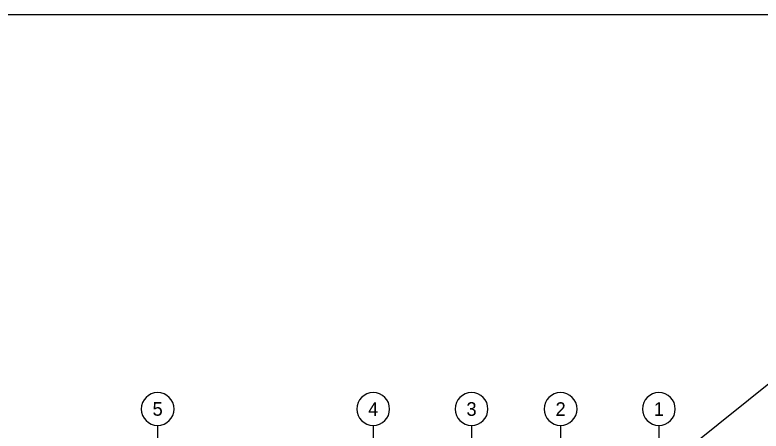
# Model space of a CAD drawing. Extents: x 185 to 567, y -69 to 170.
# Drawn here: x 259.35 to 277.74, y 78.56 to 88.82 of the extents above; entities that cross this region are included whole.
import ezdxf
from ezdxf.enums import TextEntityAlignment as Align

# ---------------------------------------------------------------- set-up
doc = ezdxf.new("R2010")
doc.units = 0
doc.header["$LTSCALE"] = 0.25
doc.header["$MEASUREMENT"] = 0
doc.linetypes.add('B4-PLANS$0$DASHDOT', pattern=[25.4, 12.7, -6.35, 0, -6.35])
doc.layers.get('0').update_dxf_attribs({"linetype": 'CONTINUOUS'})
doc.layers.get('Defpoints').update_dxf_attribs({"linetype": 'CONTINUOUS'})
for name, color, linetype in [('A-AX', 1, 'B4-PLANS$0$DASHDOT'), ('A-AXM', 4, 'CONTINUOUS'), ('A-WL', 7, 'CONTINUOUS')]:
    doc.layers.add(name, color=color, linetype=linetype)
doc.styles.add('B4-PLANS$0$ROMANS', font='romans.shx')
doc.styles.add('B4-PLANS$0$XA', font='XARAB.SHX')

# ---------------------------------------------------------------- blocks, each defined once
blk = doc.blocks.new('B4-PLANS$0$ACRU1')
at = {"color": 2}
blk.add_circle((0, 0), 600, dxfattribs=at)
at = {"style": 'B4-PLANS$0$ROMANS'}
blk.add_attdef('A', text='', height=450, dxfattribs=at).set_placement((0, 0), align=Align.MIDDLE)
blk = doc.blocks.new('B4-PLANS$0$AXES-B2')
at = {"layer": 'A-AX', "ltscale": 0.1}
for p, q in [((11.995, 10.085), (11.995, -26.235)), ((16.425, 10.085), (16.425, -26.235)), ((18.445, 10.085), (18.445, -26.235)), ((20.275, 10.085), (20.275, -26.235)), ((22.295, 10.085), (22.295, -26.235))]:
    blk.add_line(p, q, dxfattribs=at)
at = {"layer": 'A-AXM'}
ref = blk.add_blockref('B4-PLANS$0$ACRU1', (11.995, 10.422, 0), dxfattribs=dict(at, xscale=-0.000562499917577972, yscale=0.0005624997429549556, zscale=0.0005625000000080149, rotation=180.0000177869535))
ref.add_attrib('A', '5', dxfattribs={"layer": '0', "height": 0.281, "rotation": 0, "style": 'B4-PLANS$0$XA', "flags": 12}).set_placement((11.995, 10.422, 0), align=Align.MIDDLE)
ref = blk.add_blockref('B4-PLANS$0$ACRU1', (16.425, 10.422), dxfattribs=dict(at, xscale=-0.000562499917577972, yscale=0.0005624997429549591, zscale=0.0005625000000080149, rotation=180.0000177869535))
ref.add_attrib('A', '4', dxfattribs={"layer": '0', "height": 0.281, "rotation": 0, "style": 'B4-PLANS$0$XA', "flags": 12}).set_placement((16.425, 10.422), align=Align.MIDDLE)
ref = blk.add_blockref('B4-PLANS$0$ACRU1', (18.445, 10.422), dxfattribs=dict(at, xscale=-0.000562499917577972, yscale=0.0005624997429549591, zscale=0.0005625000000080149, rotation=180.0000177869535))
ref.add_attrib('A', '3', dxfattribs={"layer": '0', "height": 0.281, "rotation": 0, "style": 'B4-PLANS$0$XA', "flags": 12}).set_placement((18.445, 10.422), align=Align.MIDDLE)
ref = blk.add_blockref('B4-PLANS$0$ACRU1', (20.275, 10.422), dxfattribs=dict(at, xscale=-0.000562499917577972, yscale=0.0005624997429549591, zscale=0.0005625000000080149, rotation=180.0000177869535))
ref.add_attrib('A', '2', dxfattribs={"layer": '0', "height": 0.281, "rotation": 0, "style": 'B4-PLANS$0$XA', "flags": 12}).set_placement((20.275, 10.422), align=Align.MIDDLE)
ref = blk.add_blockref('B4-PLANS$0$ACRU1', (22.295, 10.422, 0), dxfattribs=dict(at, xscale=-0.0005624999175779581, yscale=0.0005624997429549591, zscale=0.0005625000000080149, rotation=180.0000177869535))
ref.add_attrib('A', '1', dxfattribs={"layer": '0', "height": 0.281, "rotation": 0, "style": 'B4-PLANS$0$XA', "flags": 12}).set_placement((22.295, 10.422, 0), align=Align.MIDDLE)

msp = doc.modelspace()

# ---------------------------------------------------------------- linework, layer by layer
at = {"layer": 'A-WL', "linetype": 'ByBlock'}
msp.add_line((289.261, 88.822), (206.433, 22.338), dxfattribs=at)
at = {"layer": 'Defpoints'}
msp.add_lwpolyline([(289.261, 88.822), (206.433, 88.822), (206.433, 22.338), (289.261, 22.338)], close=True, dxfattribs=at)
msp.add_lwpolyline([(289.261, 88.822), (206.433, 88.822), (206.433, 22.338), (289.261, 22.338)], close=True, dxfattribs=at)

# ---------------------------------------------------------------- block references
at = {"layer": 'A-AX', "xscale": 1.2, "yscale": 1.2, "zscale": 1.2}
msp.add_blockref('B4-PLANS$0$AXES-B2', (248.471, 66.599), dxfattribs=at)

doc.saveas('drawing.dxf')
